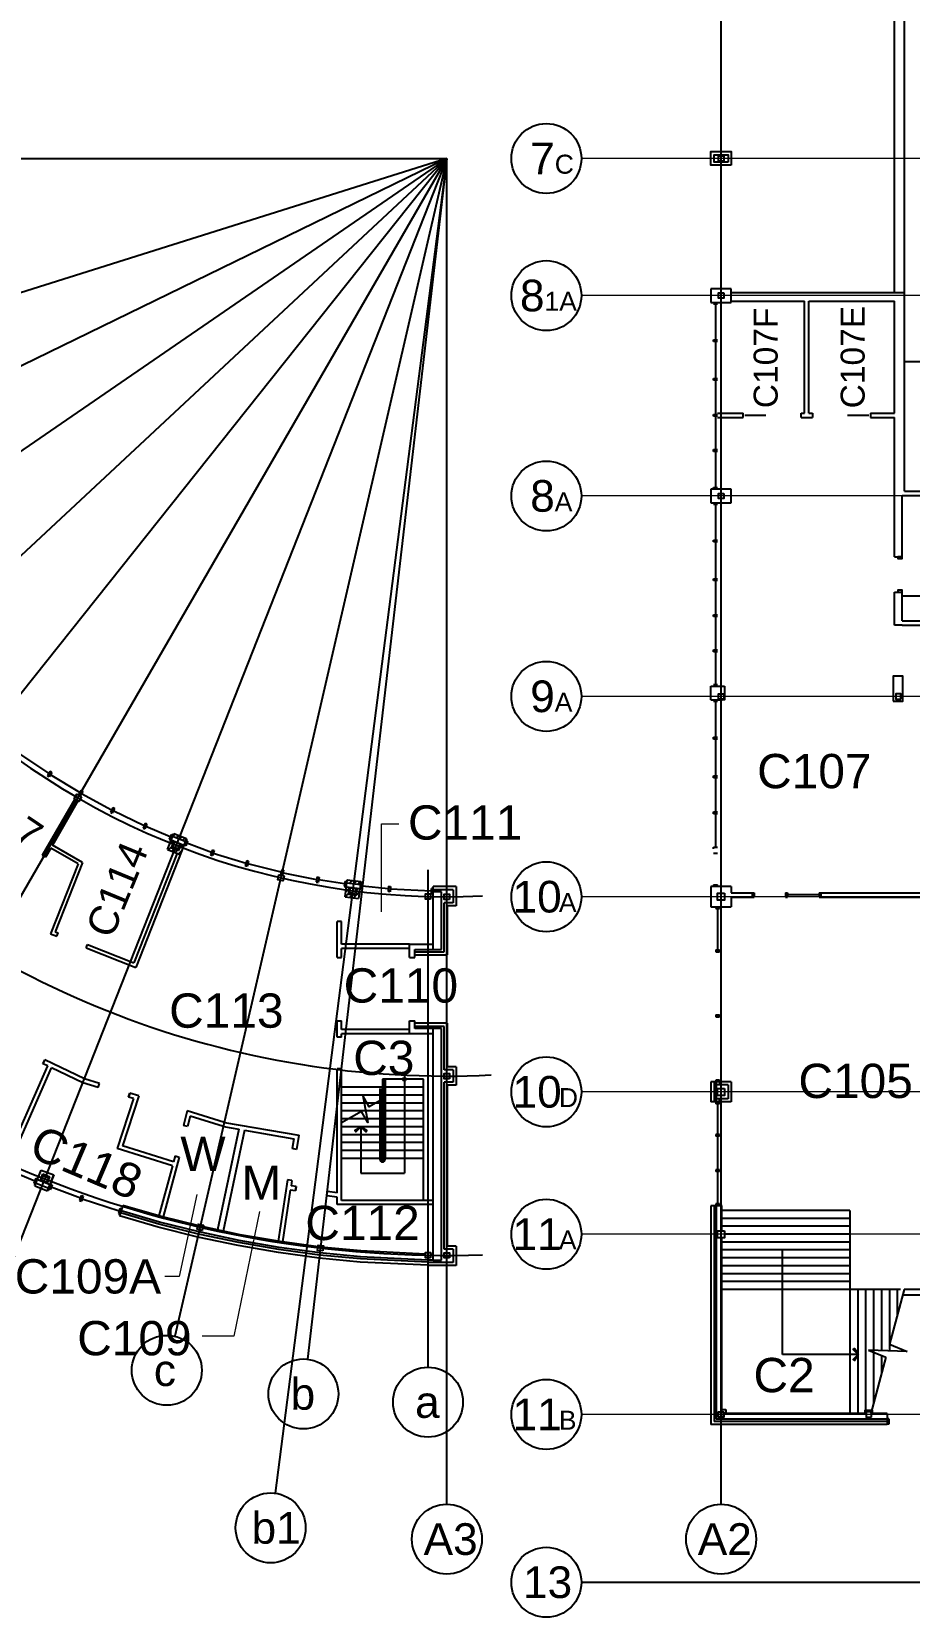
# Model space of a CAD drawing. Extents: x -222 to 8565, y -1562 to 5304.
# Drawn here: x 761 to 1760, y 1893 to 3697 of the extents above; entities that cross this region are included whole.
import ezdxf

# ---------------------------------------------------------------- set-up
doc = ezdxf.new("R2010")
doc.units = 0
doc.header["$LTSCALE"] = 15
doc.header["$MEASUREMENT"] = 0
doc.layers.get('0').update_dxf_attribs({"linetype": 'CONTINUOUS'})
for name, color, linetype in [('grid', 251, 'CONTINUOUS'), ('room number', 7, 'CONTINUOUS'), ('Text(E)', 7, 'CONTINUOUS')]:
    doc.layers.add(name, color=color, linetype=linetype)
doc.layers.add('STAIR', color=251, linetype='CONTINUOUS', lineweight=25)
doc.layers.add('WALLS', color=7, linetype='CONTINUOUS', lineweight=25)
doc.styles.get("Standard").update_dxf_attribs({"font": 'arial.ttf'})
doc.styles.add('style2', font='arial.ttf')

# ---------------------------------------------------------------- blocks, each defined once
blk = doc.blocks.new('*X3')
at = {"color": 0}
for p, q in [((1245.403103, 1298.436111), (1251.999957, 1305.032966)), ((1246.186415, 1304.522725), (1247.301342, 1305.637651)), ((1253.572071, 1301.301779), (1256.698573, 1304.428281)), ((1257.722494, 1300.148901), (1261.397189, 1303.823596)), ((1246.425781, 1294.155489), (1248.669878, 1296.399586)), ((1256.939182, 1294.062288), (1260.98927, 1298.112376))]:
    blk.add_line(p, q, dxfattribs=at)
blk = doc.blocks.new('*X4')
at = {"color": 0}
for p, q in [((1243.978107, 1286.404514), (1247.104609, 1289.531016)), ((1248.676723, 1285.799829), (1251.803225, 1288.926331)), ((1253.375339, 1285.195144), (1256.50184, 1288.321646)), ((1258.073954, 1284.590459), (1259.422645, 1285.939149))]:
    blk.add_line(p, q, dxfattribs=at)
blk = doc.blocks.new('*X5')
at = {"color": 0}
for p, q in [((1446.02375, 1244.498318), (1450.581177, 1249.055744)), ((1447.821311, 1251.599179), (1451.0863, 1254.864168)), ((1452.192217, 1250.666784), (1454.890921, 1253.365488)), ((1455.996837, 1249.168104), (1458.695542, 1251.866808)), ((1458.760879, 1246.628844), (1462.500162, 1250.368128)), ((1457.437613, 1240.002278), (1461.520745, 1244.08541))]:
    blk.add_line(p, q, dxfattribs=at)
blk = doc.blocks.new('*X6')
at = {"color": 0}
for p, q in [((1443.659905, 1236.831171), (1446.358609, 1239.529875)), ((1447.464526, 1235.332491), (1450.16323, 1238.031195)), ((1451.269146, 1233.833811), (1453.96785, 1236.532515)), ((1455.073767, 1232.335131), (1457.772471, 1235.033835))]:
    blk.add_line(p, q, dxfattribs=at)

msp = doc.modelspace()

# ---------------------------------------------------------------- linework, layer by layer
at = {"layer": 'grid'}
for p, q in [((1545.4, 2021.6), (1545.4, 5114.8)), ((-142, 3552.7), (1233.4, 3552.7)), ((1233.4, 3552.7), (-78.5, 3139.7)), ((1233.4, 3552.7), (-3, 2950.3)), ((1233.4, 3552.7), (99.6, 2774.2)), ((1233.4, 3552.7), (227.2, 2615.1)), ((1233.4, 3552.7), (376.8, 2476.7)), ((1233.4, 3552.7), (545.3, 2361.9)), ((1233.4, 3552.7), (728.9, 2273.2)), ((1233.4, 3552.7), (923.6, 2212.7)), ((1233.4, 3552.7), (1037.9, 2034.1)), ((1233.4, 3552.7), (1074.7, 2186.5)), ((1233.4, 2021.6), (1233.4, 3552.7)), ((1211.9, 2177.5), (1211.9, 2743.5)), ((1386.5, 1932.7), (7512.9, 1932.7))]:
    msp.add_line(p, q, dxfattribs=at)
at = {"layer": 'grid', "lineweight": 0}
for p, q in [((3706.9, 3552.7), (1386.5, 3552.7)), ((3706.9, 3396.7), (1386.5, 3396.7)), ((3706.9, 3168.7), (1386.5, 3168.7)), ((3706.9, 2940.7), (1386.5, 2940.7)), ((3706.9, 2712.7), (1386.5, 2712.7)), ((3706.9, 2490.7), (1386.5, 2490.7)), ((3706.9, 2328.7), (1386.5, 2328.7)), ((3706.9, 2123.7), (1386.5, 2123.7))]:
    msp.add_line(p, q, dxfattribs=at)
at = {"layer": 'grid'}
for centre in [(1346.6, 3552.7), (1346.6, 3396.7), (1346.6, 3168.7), (1346.6, 2940.7), (1346.6, 2712.7), (1346.6, 2490.7), (1346.6, 2328.7), (914.6, 2173.9), (1070.1, 2147), (1211.9, 2137.7), (1346.6, 2123.7), (1032.8, 1994.6), (1233.4, 1981.8), (1545.4, 1981.8), (1346.6, 1932.7)]:
    msp.add_circle(centre, 39.8, dxfattribs=at)
for radius, start, end in [(1044, 177.599, 272.766), (1248, 178.3863, 271.8614), (840, 177.599, 272.766)]:
    msp.add_arc((1233.4, 3552.7), radius, start, end, dxfattribs=at)
at = {"layer": 'room number', "lineweight": 0}
for points in [[(1159, 2695.6), (1159, 2795.8), (1178.7, 2795.8)], [(948.9, 2374.1), (928.7, 2280.6), (912.3, 2280.6)], [(1020, 2354.6), (990.8, 2212.6), (954.9, 2212.6)]]:
    msp.add_lwpolyline(points, dxfattribs=at)
at = {"layer": 'STAIR'}
for p, q in [((1185, 2509), (1185, 2398.2)), ((1161.6, 2496), (1113.4, 2496)), ((1157.1, 2494.5), (1157.1, 2414)), ((1158.6, 2494.5), (1158.6, 2414)), ((1160.1, 2505), (1160.1, 2415)), ((1206.9, 2505), (1160.1, 2505)), ((1161.6, 2505), (1161.6, 2414)), ((1163.1, 2505), (1163.1, 2414)), ((1206.9, 2496), (1163.1, 2496)), ((1206.9, 2367), (1206.9, 2505)), ((1157.1, 2487), (1113.4, 2487)), ((1157.1, 2478), (1113.4, 2478)), ((1161.6, 2487), (1158.6, 2487)), ((1161.6, 2478), (1158.6, 2478)), ((1206.9, 2487), (1163.1, 2487)), ((1206.9, 2478), (1163.1, 2478)), ((1157.1, 2469), (1113.4, 2469)), ((1157.1, 2460), (1113.4, 2460)), ((1161.6, 2469), (1158.6, 2469)), ((1161.6, 2460), (1158.6, 2460)), ((1206.9, 2469), (1163.1, 2469)), ((1206.9, 2460), (1163.1, 2460)), ((1157.1, 2451), (1113.4, 2451)), ((1157.1, 2442), (1113.4, 2442)), ((1135.4, 2451), (1135.4, 2398.2)), ((1161.6, 2451), (1158.6, 2451)), ((1161.6, 2442), (1158.6, 2442)), ((1206.9, 2451), (1163.1, 2451)), ((1206.9, 2442), (1163.1, 2442)), ((1157.1, 2433), (1113.4, 2433)), ((1157.1, 2424), (1113.4, 2424)), ((1161.6, 2433), (1158.6, 2433)), ((1161.6, 2424), (1158.6, 2424)), ((1206.9, 2433), (1163.1, 2433)), ((1206.9, 2424), (1163.1, 2424)), ((1157.1, 2415), (1113.4, 2415)), ((1161.6, 2415), (1158.6, 2415)), ((1206.9, 2415), (1163.1, 2415)), ((1135.4, 2398.2), (1185, 2398.2)), ((1691.9, 2346.8), (1545.9, 2346.8)), ((1691.9, 2355.8), (1546.5, 2355.8)), ((1691.9, 2355.8), (1691.9, 2124.8)), ((1691.9, 2337.8), (1545.9, 2337.8)), ((1691.9, 2328.8), (1550.9, 2328.8)), ((1691.9, 2319.8), (1546.5, 2319.8)), ((1691.9, 2310.8), (1546.5, 2310.8)), ((1615.4, 2192), (1615.4, 2310.4)), ((1691.9, 2301.8), (1546.5, 2301.8)), ((1691.9, 2292.8), (1546.5, 2292.8)), ((1691.9, 2283.8), (1546.5, 2283.8)), ((1691.9, 2274.8), (1546.5, 2274.8)), ((1749.4, 2265.8), (1546.5, 2265.8)), ((1700.9, 2265.8), (1700.9, 2124.8)), ((1709.9, 2265.8), (1709.9, 2128.2)), ((1718.9, 2265.8), (1718.9, 2136.3)), ((1727.9, 2265.8), (1727.9, 2196.4)), ((1736.9, 2265.8), (1736.9, 2196.1)), ((1753.6, 2265.8), (1737, 2203.7)), ((1745.9, 2265.8), (1745.9, 2237)), ((1737, 2203.7), (1757.3, 2195.4)), ((1701.4, 2192), (1615.4, 2192)), ((1757.3, 2195.4), (1713.1, 2196.9)), ((1713.1, 2196.9), (1733, 2188.7)), ((1733, 2188.7), (1715.9, 2124.8)), ((1727.9, 2190.8), (1727.9, 2169.9))]:
    msp.add_line(p, q, dxfattribs=at)
msp.add_lwpolyline([(1160.1, 2482.4), (1145, 2473.6), (1137.6, 2486.4), (1143.3, 2456), (1136.1, 2468.5), (1113.4, 2455.4)], dxfattribs=at)
for points in [[(1135.4, 2451), (1129.8, 2445.4), (1128.5, 2446.7)], [(1135.4, 2451), (1141.1, 2445.4), (1142.4, 2446.7)], [(1701.4, 2192), (1695.8, 2197.6), (1697.1, 2198.9)], [(1701.4, 2192), (1695.8, 2186.3), (1697.1, 2185)]]:
    msp.add_lwpolyline(points, close=True, dxfattribs=at)
msp.add_circle((1185, 2505), 1.77, dxfattribs=at)
for radius in [3, 1.5]:
    msp.add_arc((1160.1, 2414), radius, 180, 0, dxfattribs=at)
at = {"layer": 'Text(E)'}
msp.add_line((823, 2654.7), (824.4, 2658.4), dxfattribs=at)
at = {"layer": 'WALLS'}
for p, q in [((1742.8, 3400.2), (1742.8, 3774.5)), ((1754.1, 3174.2), (1754.1, 3773.9)), ((1556.9, 3404.5), (1533.9, 3404.5)), ((1533.9, 3404.5), (1533.9, 3389)), ((1556.9, 3389), (1556.9, 3404.5)), ((1556.9, 3400.2), (1754.1, 3400.2)), ((1533.9, 3389), (1556.9, 3389)), ((1536.9, 3389), (1541.4, 3389)), ((1541.4, 3387), (1536.9, 3387)), ((1541.4, 3387), (1536.9, 3387)), ((1539.2, 3387), (1539.2, 3346.5)), ((1556.9, 3390.2), (1640.4, 3390.2)), ((1640.4, 3263.1), (1640.4, 3390.2)), ((1645.4, 3263.1), (1645.4, 3390.2)), ((1645.4, 3390.2), (1742.8, 3390.2)), ((1742.8, 3263.1), (1742.8, 3390.2)), ((1536.9, 3344.5), (1536.9, 3346.5)), ((1536.9, 3346.5), (1541.4, 3346.5)), ((1536.9, 3346.5), (1541.4, 3346.5)), ((1541.4, 3344.5), (1536.9, 3344.5)), ((1541.4, 3344.5), (1536.9, 3344.5)), ((1539.2, 3344.5), (1539.2, 3302.5)), ((1916.6, 3321.2), (1754.1, 3321.2)), ((1536.9, 3300.5), (1536.9, 3302.5)), ((1536.9, 3302.5), (1541.4, 3302.5)), ((1541.4, 3300.5), (1536.9, 3300.5)), ((1539.2, 3300.5), (1539.2, 3261.5)), ((1536.9, 3259.5), (1536.9, 3261.5)), ((1536.9, 3261.5), (1541.4, 3261.5)), ((1541.4, 3259.5), (1536.9, 3259.5)), ((1539.2, 3259.5), (1539.2, 3221.5)), ((1541.4, 3263.1), (1570.4, 3263.1)), ((1541.4, 3258.1), (1570.4, 3258.1)), ((1570.4, 3258.1), (1570.4, 3263.1)), ((1572.4, 3260.6), (1596.4, 3260.6)), ((1636.4, 3258.1), (1636.4, 3263.1)), ((1636.4, 3263.1), (1640.4, 3263.1)), ((1636.4, 3258.1), (1649.4, 3258.1)), ((1645.4, 3263.1), (1649.4, 3263.1)), ((1649.4, 3263.1), (1649.4, 3258.1)), ((1689.4, 3260.6), (1713.4, 3260.6)), ((1715.4, 3263.1), (1715.4, 3258.1)), ((1715.4, 3263.1), (1742.8, 3263.1)), ((1715.4, 3258.1), (1742.8, 3258.1)), ((1742.8, 3099.4), (1742.8, 3258.1)), ((1536.9, 3221.5), (1541.4, 3221.5)), ((1536.9, 3219.5), (1536.9, 3221.5)), ((1541.4, 3219.5), (1536.9, 3219.5)), ((1539.2, 3219.5), (1539.2, 3178.5)), ((1556.9, 3176.5), (1533.9, 3176.5)), ((1533.9, 3176.5), (1533.9, 3161)), ((1536.9, 3178.5), (1541.4, 3178.5)), ((1536.9, 3176.5), (1536.9, 3178.5)), ((1556.9, 3161), (1556.9, 3176.5)), ((1533.9, 3161), (1556.9, 3161)), ((1541.4, 3159), (1536.9, 3159)), ((1539.2, 3159), (1539.2, 3118.5)), ((1751.4, 3169.2), (1880.4, 3169.2)), ((1751.4, 3099.4), (1751.4, 3169.2)), ((1754.1, 3174.2), (1880.4, 3174.2)), ((1536.9, 3116.5), (1536.9, 3118.5)), ((1536.9, 3118.5), (1541.4, 3118.5)), ((1541.4, 3116.5), (1536.9, 3116.5)), ((1539.2, 3116.5), (1539.2, 3074.5)), ((1742.8, 3099.4), (1751.4, 3099.4)), ((1536.9, 3072.5), (1536.9, 3074.5)), ((1536.9, 3074.5), (1541.4, 3074.5)), ((1541.4, 3072.5), (1536.9, 3072.5)), ((1539.2, 3072.5), (1539.2, 3033.5)), ((1742.8, 3059.4), (1751.4, 3059.4)), ((1742.8, 3021.7), (1742.8, 3059.4)), ((1751.4, 3026.7), (1751.4, 3059.4)), ((1812.4, 3054.7), (1751.4, 3054.7)), ((1536.9, 3031.5), (1536.9, 3033.5)), ((1536.9, 3033.5), (1541.4, 3033.5)), ((1541.4, 3031.5), (1536.9, 3031.5)), ((1539.2, 3031.5), (1539.2, 2993.5)), ((1751.4, 3021.7), (1742.8, 3021.7)), ((1751.4, 3026.7), (1812.4, 3026.7)), ((1751.4, 3021.7), (1812.4, 3021.7)), ((1536.9, 2993.5), (1541.4, 2993.5)), ((1536.9, 2991.5), (1536.9, 2993.5)), ((1541.4, 2991.5), (1536.9, 2991.5)), ((1539.2, 2991.5), (1539.2, 2954.2)), ((1533.9, 2952.2), (1549.4, 2952.2)), ((1533.9, 2936.7), (1533.9, 2952.2)), ((1536.9, 2954.2), (1541.4, 2954.2)), ((1533.9, 2936.7), (1546.5, 2936.7)), ((1541.4, 2934.7), (1536.9, 2934.7)), ((1539.2, 2934.7), (1539.2, 2894.2)), ((1536.9, 2892.2), (1536.9, 2894.2)), ((1536.9, 2894.2), (1541.4, 2894.2)), ((1541.4, 2892.2), (1536.9, 2892.2)), ((1539.2, 2892.2), (1539.2, 2850.2)), ((748.2, 2874.7), (780.4, 2852.8)), ((782, 2855.3), (778.8, 2850.3)), ((783.9, 2854.1), (780.7, 2849.1)), ((783.9, 2854.1), (782, 2855.3)), ((815.6, 2831.3), (782.3, 2851.6)), ((779.7, 2849.6), (778.8, 2850.3)), ((780.7, 2849.1), (779.7, 2849.6)), ((817.1, 2833.9), (814.1, 2828.7)), ((819, 2832.7), (816, 2827.5)), ((818, 2833.3), (817.1, 2833.9)), ((818, 2833.3), (819, 2832.7)), ((1536.9, 2848.2), (1536.9, 2850.2)), ((1536.9, 2850.2), (1541.4, 2850.2)), ((1541.4, 2848.2), (1536.9, 2848.2)), ((1539.2, 2848.2), (1539.2, 2809.2)), ((810, 2823.8), (773, 2759.6)), ((813.5, 2821.8), (784.5, 2771.5)), ((815, 2828.1), (814.1, 2828.7)), ((815, 2828.1), (816, 2827.5)), ((817.5, 2830.1), (851.8, 2811.5)), ((853.1, 2814.2), (850.4, 2808.8)), ((850.4, 2808.8), (851.4, 2808.3)), ((851.4, 2808.3), (852.4, 2807.8)), ((855.1, 2813.1), (852.4, 2807.8)), ((853.1, 2814.2), (855.1, 2813.1)), ((888.9, 2793.5), (853.8, 2810.5)), ((1536.9, 2807.2), (1536.9, 2809.2)), ((1536.9, 2809.2), (1541.4, 2809.2)), ((1541.4, 2807.2), (1536.9, 2807.2)), ((1539.2, 2807.2), (1539.2, 2769.2)), ((890.1, 2796.3), (887.6, 2790.8)), ((887.6, 2790.8), (889.7, 2789.9)), ((892.1, 2795.3), (889.7, 2789.9)), ((890.1, 2796.3), (891.1, 2795.8)), ((918.6, 2780.9), (890.9, 2792.6)), ((892.1, 2795.3), (891.1, 2795.8)), ((915.4, 2766.6), (922.6, 2784.7)), ((919.7, 2783.7), (917.4, 2778.1)), ((919.7, 2783.7), (921.8, 2782.7)), ((921.3, 2781.5), (935.7, 2775.8)), ((922.6, 2784.7), (937, 2779)), ((937, 2779), (929.8, 2760.9)), ((782.5, 2768), (776.5, 2757.6)), ((813.6, 2750), (782.5, 2768)), ((818.6, 2751.8), (784.5, 2771.5)), ((926.3, 2762.3), (877.2, 2637.6)), ((931.9, 2765.4), (879.5, 2632.4)), ((915.4, 2766.6), (929.8, 2760.9)), ((917.4, 2778.1), (919.6, 2777.1)), ((919.6, 2777.3), (934.1, 2771.6)), ((920, 2768.5), (922.9, 2776)), ((920, 2768.5), (927.9, 2765.4)), ((930.8, 2772.9), (927.9, 2765.4)), ((936.3, 2770.7), (934.1, 2771.6)), ((938.3, 2776.3), (936.2, 2777.2)), ((938.3, 2776.3), (936.3, 2770.7)), ((965.5, 2763.2), (937.3, 2773.5)), ((966.5, 2766), (964.5, 2760.4)), ((964.5, 2760.4), (966.7, 2759.7)), ((966.5, 2766), (968.6, 2765.3)), ((968.6, 2765.3), (966.7, 2759.7)), ((967.6, 2762.5), (1004.9, 2750.9)), ((1536.9, 2769.2), (1541.4, 2769.2)), ((1536.9, 2767.2), (1536.9, 2769.2)), ((1536.9, 2762.2), (1541.4, 2762.2)), ((776.5, 2757.6), (773, 2759.6)), ((813.6, 2750), (782.4, 2670.7)), ((818.6, 2751.8), (787.6, 2672.9)), ((1005.7, 2753.8), (1004, 2748.1)), ((1005.1, 2747.7), (1004, 2748.1)), ((1006.2, 2747.4), (1005.1, 2747.7)), ((1005.7, 2753.8), (1007.8, 2753.2)), ((1007.8, 2753.2), (1006.2, 2747.4)), ((1044.8, 2740.6), (1007, 2750.3)), ((1045.4, 2743.5), (1044.1, 2737.7)), ((1046.5, 2743.3), (1045.4, 2743.5)), ((1047.6, 2743), (1046.3, 2737.2)), ((1046.5, 2743.3), (1047.6, 2743)), ((1045.2, 2737.4), (1044.1, 2737.7)), ((1045.2, 2737.4), (1046.3, 2737.2)), ((1047, 2740.1), (1085.1, 2732.3)), ((1085.7, 2735.2), (1084.6, 2729.3)), ((1084.6, 2729.3), (1086.8, 2728.9)), ((1085.7, 2735.2), (1087.9, 2734.8)), ((1087.9, 2734.8), (1086.8, 2728.9)), ((1117, 2727.3), (1087.4, 2731.9)), ((1117.5, 2730.3), (1116.6, 2724.4)), ((1116.6, 2724.4), (1119, 2724)), ((1117.5, 2712.6), (1120, 2732)), ((1117.5, 2730.3), (1119.7, 2730)), ((1119.5, 2728.5), (1134.9, 2726.5)), ((1120, 2732), (1135.4, 2730)), ((1135.4, 2730), (1132.9, 2710.7)), ((1137.3, 2727.7), (1135.1, 2728)), ((1137.3, 2727.7), (1136.7, 2721.8)), ((1166.9, 2721.7), (1137, 2724.8)), ((1167.1, 2724.6), (1166.6, 2718.6)), ((1167.1, 2724.6), (1169.3, 2724.5)), ((1169.3, 2724.5), (1168.9, 2718.5)), ((1217.9, 2652.7), (1217.9, 2724.2)), ((1243.9, 2724.2), (1217.9, 2724.2)), ((1243.9, 2724.2), (1243.9, 2702.2)), ((1533.9, 2724.2), (1533.9, 2701.2)), ((1556.9, 2724.2), (1533.9, 2724.2)), ((1536.9, 2726.2), (1536.9, 2724.2)), ((1536.9, 2726.2), (1541.4, 2726.2)), ((1541.4, 2724.2), (1541.4, 2726.2)), ((1556.9, 2724.2), (1556.9, 2717.2)), ((1117.5, 2712.6), (1132.9, 2710.7)), ((1119, 2724.1), (1134.3, 2722.1)), ((1121.4, 2715.7), (1122.4, 2723.6)), ((1121.4, 2715.7), (1129.8, 2714.6)), ((1130.9, 2722.5), (1129.8, 2714.6)), ((1136.7, 2721.8), (1134.3, 2722)), ((1167.8, 2718.6), (1166.6, 2718.7)), ((1168.9, 2718.5), (1167.8, 2718.6)), ((1215.9, 2719.2), (1169.1, 2721.5)), ((1217.9, 2722.1), (1215.9, 2722.2)), ((1215.9, 2716.2), (1215.9, 2722.2)), ((1217.9, 2716.1), (1215.9, 2716.2)), ((1240.4, 2720.7), (1217.9, 2720.7)), ((1227.4, 2718.2), (1217.9, 2718.2)), ((1227.4, 2652.7), (1227.4, 2718.2)), ((1240.4, 2720.7), (1240.4, 2705.7)), ((1556.9, 2717.2), (1582.9, 2717.2)), ((1556.9, 2712.3), (1582.9, 2712.3)), ((1556.9, 2712.3), (1556.9, 2701.2)), ((1580.9, 2717.2), (1580.9, 2712.3)), ((1582.9, 2717.2), (1582.9, 2712.3)), ((1618.9, 2717.2), (1618.9, 2712.3)), ((1618.9, 2717.2), (1620.9, 2717.2)), ((1618.9, 2712.3), (1620.9, 2712.3)), ((1620.9, 2717.2), (1620.9, 2712.3)), ((1656.9, 2714.8), (1620.9, 2714.8)), ((1656.9, 2717.2), (1656.9, 2712.3)), ((1656.9, 2717.2), (1774.9, 2717.2)), ((1656.9, 2712.3), (1774.9, 2712.3)), ((1658.9, 2717.2), (1658.9, 2712.3)), ((1230.4, 2650.2), (1230.4, 2705.7)), ((1240.4, 2705.7), (1230.4, 2705.7)), ((1233.9, 2646.7), (1233.9, 2702.2)), ((1243.9, 2702.2), (1233.9, 2702.2)), ((1533.9, 2701.2), (1556.9, 2701.2)), ((1539.4, 2701.2), (1539.4, 2699.2)), ((1539.4, 2699.2), (1543.7, 2699.2)), ((1541.5, 2699.2), (1541.5, 2652.2)), ((1543.7, 2701.2), (1543.7, 2699.2)), ((782.4, 2670.7), (789.5, 2667.9)), ((787.6, 2672.9), (791, 2671.6)), ((789.5, 2667.9), (791, 2671.6)), ((1108.5, 2643.7), (1108.5, 2684.4)), ((1113.4, 2684.4), (1108.5, 2684.4)), ((1113.4, 2658.7), (1113.4, 2684.4)), ((823, 2654.7), (879.5, 2632.4)), ((824.4, 2658.4), (877.2, 2637.6)), ((1190.9, 2658.7), (1113.4, 2658.7)), ((1190.9, 2653.8), (1113.4, 2653.8)), ((1113.4, 2643.7), (1113.4, 2653.8)), ((1190.9, 2643.7), (1190.9, 2658.8)), ((1190.9, 2658.8), (1217.9, 2658.8)), ((1196.9, 2652.7), (1227.4, 2652.7)), ((1196.9, 2643.7), (1196.9, 2652.7)), ((1539.4, 2652.2), (1543.7, 2652.2)), ((1539.4, 2652.2), (1539.4, 2650.2)), ((1543.7, 2652.2), (1543.7, 2650.2)), ((1108.5, 2643.7), (1113.4, 2643.7)), ((1190.9, 2643.7), (1196.9, 2643.7)), ((1196.9, 2650.2), (1230.4, 2650.2)), ((1196.9, 2646.7), (1233.9, 2646.7)), ((1539.4, 2650.2), (1543.7, 2650.2)), ((1108.5, 2552.8), (1108.5, 2571.7)), ((1108.5, 2571.7), (1113.4, 2571.7)), ((1113.4, 2561.7), (1113.4, 2571.7)), ((1190.9, 2556.6), (1190.9, 2571.7)), ((1190.9, 2571.7), (1196.9, 2571.7)), ((1196.9, 2562.7), (1196.9, 2571.7)), ((1233.9, 2568.7), (1196.9, 2568.7)), ((1230.4, 2565.2), (1196.9, 2565.2)), ((1227.4, 2562.7), (1196.9, 2562.7)), ((1217.9, 2299.2), (1217.9, 2562.7)), ((1227.4, 2299.4), (1227.4, 2562.7)), ((1230.4, 2515.7), (1230.4, 2565.2)), ((1233.9, 2519.2), (1233.9, 2568.7)), ((1539.4, 2578.2), (1543.7, 2578.2)), ((1539.4, 2578.2), (1539.4, 2576.2)), ((1539.4, 2576.2), (1543.7, 2576.2)), ((1543.7, 2578.2), (1543.7, 2576.2)), ((1113.4, 2552.8), (1108.5, 2552.8)), ((1190.9, 2561.7), (1113.4, 2561.7)), ((1190.9, 2556.8), (1113.4, 2556.8)), ((1113.4, 2552.8), (1113.4, 2556.8)), ((1217.9, 2556.6), (1190.9, 2556.6)), ((773.7, 2522.8), (775.8, 2527.2)), ((775.8, 2527.2), (773.7, 2522.8)), ((820.9, 2505.5), (775.8, 2527.2)), ((729.7, 2407.3), (779.1, 2520.2)), ((734.2, 2405.4), (783.5, 2518.1)), ((779.1, 2520.2), (773.7, 2522.8)), ((819.1, 2500.9), (783.5, 2518.1)), ((1108.5, 2375.7), (1108.5, 2516.8)), ((1113.4, 2516.8), (1108.5, 2516.8)), ((1113.4, 2367), (1113.4, 2516.8)), ((1240.4, 2515.7), (1230.4, 2515.7)), ((1243.9, 2519.2), (1233.9, 2519.2)), ((1240.4, 2515.7), (1240.4, 2501.7)), ((1243.9, 2519.2), (1243.9, 2498.2)), ((836.7, 2495.5), (819.1, 2500.9)), ((838.2, 2500.1), (820.9, 2505.5)), ((836.7, 2495.5), (838.2, 2500.1)), ((1230.4, 2311.7), (1230.4, 2501.7)), ((1240.4, 2501.7), (1230.4, 2501.7)), ((1233.9, 2315.2), (1233.9, 2498.2)), ((1243.9, 2498.2), (1233.9, 2498.2)), ((1533.9, 2502.2), (1533.9, 2479.2)), ((1556.9, 2502.2), (1533.9, 2502.2)), ((1537.4, 2502.2), (1537.4, 2479.2)), ((1539.4, 2504.2), (1539.4, 2502.2)), ((1543.7, 2504.2), (1539.4, 2504.2)), ((1539.9, 2502.2), (1539.9, 2479.2)), ((1553.4, 2498.7), (1539.9, 2498.7)), ((1543.7, 2504.2), (1543.7, 2502.2)), ((1543.7, 2502.2), (1543.7, 2498.7)), ((1553.4, 2498.7), (1553.4, 2482.7)), ((1556.9, 2502.2), (1556.9, 2479.2)), ((876.8, 2483), (858, 2426.2)), ((883, 2486.2), (864.2, 2429.4)), ((871.1, 2484.8), (872.5, 2489.4)), ((872.5, 2489.4), (871.1, 2484.8)), ((876.8, 2483), (871.1, 2484.8)), ((883, 2486.2), (872.5, 2489.4)), ((1556.9, 2479.2), (1533.9, 2479.2)), ((1539.4, 2479.2), (1539.4, 2477.2)), ((1543.7, 2477.2), (1539.4, 2477.2)), ((1553.4, 2482.7), (1539.9, 2482.7)), ((1541.5, 2477.2), (1541.5, 2442.2)), ((1543.7, 2479.2), (1543.7, 2482.7)), ((1543.7, 2479.2), (1543.7, 2477.2)), ((938, 2469.1), (933.5, 2452.6)), ((980.2, 2456), (938, 2469.1)), ((941.4, 2463), (938.2, 2451.3)), ((979.1, 2451.3), (941.4, 2463)), ((980.2, 2456), (1064.8, 2441.4)), ((938.2, 2451.3), (933.5, 2452.6)), ((996.5, 2448.3), (972.2, 2333.7)), ((1003.1, 2447.1), (978.9, 2332.3)), ((979.1, 2451.3), (996.5, 2448.3)), ((1003.1, 2447.1), (1059.3, 2437.4)), ((1059.3, 2437.4), (1057.5, 2426.1)), ((1064.8, 2441.4), (1062.4, 2425.3)), ((1539.4, 2442.2), (1539.4, 2440.2)), ((1543.7, 2442.2), (1539.4, 2442.2)), ((1543.7, 2440.2), (1539.4, 2440.2)), ((1541.5, 2440.2), (1541.5, 2402.2)), ((1543.7, 2442.2), (1543.7, 2440.2)), ((921.1, 2406.6), (858, 2426.2)), ((922.4, 2411.3), (864.2, 2429.4)), ((924.1, 2417.8), (922.4, 2411.3)), ((924.1, 2417.8), (928.8, 2416.5)), ((1062.4, 2425.3), (1057.5, 2426.1)), ((731.8, 2403.2), (764.4, 2389.6)), ((764.6, 2383.7), (771.7, 2401.8)), ((771.7, 2401.8), (786.2, 2396.2)), ((921.1, 2406.6), (905.7, 2349.7)), ((928.8, 2416.5), (910.4, 2348.4)), ((1539.4, 2402.2), (1539.4, 2400.2)), ((1543.7, 2402.2), (1539.4, 2402.2)), ((1543.7, 2400.2), (1539.4, 2400.2)), ((1541.5, 2400.2), (1541.5, 2363.2)), ((1543.7, 2402.2), (1543.7, 2400.2)), ((765.6, 2392.4), (763.3, 2386.8)), ((763.3, 2386.8), (765.5, 2386)), ((764.6, 2383.7), (779, 2378)), ((765.6, 2392.4), (767.7, 2391.5)), ((765.9, 2387), (780.3, 2381.3)), ((767.5, 2391.1), (782, 2385.5)), ((770.8, 2389.9), (773.7, 2397.3)), ((773.7, 2397.3), (781.6, 2394.2)), ((778.7, 2386.7), (781.6, 2394.2)), ((779, 2378), (786.2, 2396.2)), ((786.2, 2396.2), (779, 2378)), ((784.2, 2385), (782.1, 2385.9)), ((784.2, 2385), (782.1, 2379.4)), ((816.3, 2369.9), (783.2, 2382.2)), ((1052.1, 2390.5), (1041.3, 2320.8)), ((1056.9, 2389.7), (1052.1, 2390.5)), ((1056.9, 2389.7), (1056, 2383.8)), ((1061.9, 2382.9), (1056, 2383.8)), ((1061.2, 2378.1), (1061.9, 2382.9)), ((1061.9, 2382.9), (1061.2, 2378.1)), ((782.1, 2379.4), (779.9, 2380.3)), ((817.3, 2372.7), (815.3, 2367.1)), ((815.3, 2367.1), (817.4, 2366.3)), ((817.3, 2372.7), (818.3, 2372.3)), ((819.4, 2372), (817.4, 2366.3)), ((819.4, 2372), (818.3, 2372.3)), ((818.4, 2369.1), (860.4, 2355.2)), ((1055.2, 2379), (1046.2, 2320)), ((1061.2, 2378.1), (1055.2, 2379)), ((1096.7, 2372.6), (1097.5, 2377.4)), ((1108.5, 2370.8), (1096.7, 2372.6)), ((1108.5, 2375.7), (1097.5, 2377.4)), ((1108.5, 2362.4), (1108.5, 2370.8)), ((1217.9, 2367), (1113.4, 2367)), ((861.3, 2358.1), (859.5, 2352.4)), ((859.5, 2352.4), (861.7, 2351.7)), ((864.7, 2361.6), (861, 2349.6)), ((904.8, 2336.8), (861, 2349.6)), ((863.4, 2357.4), (861.3, 2358.1)), ((905.7, 2340.2), (862, 2352.9)), ((906.3, 2342.6), (862.8, 2355.3)), ((908.1, 2349), (864.7, 2361.6)), ((952.9, 2337.8), (908.1, 2349)), ((1217.9, 2362.4), (1108.5, 2362.4)), ((1533.9, 2361.2), (1533.9, 2112.2)), ((1546.5, 2361.2), (1533.9, 2361.2)), ((1537.4, 2361.2), (1537.4, 2115.7)), ((1539.4, 2363.2), (1539.4, 2361.2)), ((1543.7, 2363.2), (1539.4, 2363.2)), ((1539.9, 2361.2), (1539.9, 2118.2)), ((1543.7, 2363.2), (1543.7, 2361.2)), ((1545.9, 2361.2), (1545.9, 2332.7)), ((950.1, 2325.5), (904.8, 2336.8)), ((950.9, 2328.9), (905.7, 2340.2)), ((951.4, 2331.3), (906.3, 2342.6)), ((996.5, 2319.3), (950.9, 2328.9)), ((996.9, 2321.7), (951.4, 2331.3)), ((998.2, 2328.2), (952.9, 2337.8)), ((1043.7, 2320.4), (998.2, 2328.2)), ((995.8, 2315.8), (950.1, 2325.5)), ((1041.8, 2307.9), (995.8, 2315.8)), ((1042.3, 2311.3), (996.5, 2319.3)), ((1042.7, 2313.8), (996.9, 2321.7)), ((1088.5, 2305.1), (1042.3, 2311.3)), ((1088.8, 2307.6), (1042.7, 2313.8)), ((1089.6, 2314.2), (1043.7, 2320.4)), ((1135.6, 2309.7), (1089.6, 2314.2)), ((1208.9, 2306.2), (1135.6, 2309.7)), ((1240.4, 2311.7), (1230.4, 2311.7)), ((1243.9, 2315.2), (1233.9, 2315.2)), ((1240.4, 2311.7), (1240.4, 2296.7)), ((1243.9, 2315.2), (1243.9, 2293.2)), ((1545.9, 2324.7), (1545.9, 2118.2)), ((1088.1, 2301.6), (1041.8, 2307.9)), ((1134.6, 2297.1), (1088.1, 2301.6)), ((1134.9, 2300.6), (1088.5, 2305.1)), ((1135.1, 2303.1), (1088.8, 2307.6)), ((1211.9, 2293.4), (1134.6, 2297.1)), ((1212.1, 2296.9), (1134.9, 2300.6)), ((1212.2, 2299.4), (1135.1, 2303.1)), ((1217.9, 2299.2), (1211.9, 2299.2)), ((1240.4, 2296.7), (1211.9, 2296.7)), ((1243.9, 2293.2), (1211.9, 2293.2)), ((1217.9, 2305.8), (1214.9, 2305.8)), ((1217.9, 2299.4), (1227.4, 2299.4)), ((1865.4, 2259.3), (1751.9, 2259.3)), ((1865.1, 2265.8), (1753.6, 2265.8)), ((1734.4, 2112.2), (1533.9, 2112.2)), ((1734.4, 2115.7), (1537.4, 2115.7)), ((1734.4, 2118.2), (1539.9, 2118.2)), ((1708.9, 2124.8), (1550.9, 2124.8)), ((1734.4, 2124.8), (1717.9, 2124.8)), ((1734.4, 2124.8), (1734.4, 2112.2)), ((1736.4, 2118.7), (1734.4, 2118.7)), ((1736.4, 2112.7), (1734.4, 2112.7)), ((1736.4, 2118.7), (1736.4, 2112.7))]:
    msp.add_line(p, q, dxfattribs=at)
for points in [[(1556.9, 3545), (1533.9, 3545), (1533.9, 3560.5), (1556.9, 3560.5)], [(1553.4, 3548.5), (1537.4, 3548.5), (1537.4, 3557), (1553.4, 3557)], [(1548.4, 3555.7), (1548.4, 3549.7), (1542.4, 3549.7), (1542.4, 3555.7)], [(1548.4, 3399.7), (1548.4, 3393.7), (1542.4, 3393.7), (1542.4, 3399.7)], [(1548.4, 3171.7), (1548.4, 3165.7), (1542.4, 3165.7), (1542.4, 3171.7)], [(1746.4, 3097.4), (1751.4, 3097.4), (1751.4, 3099.4), (1746.4, 3099.4)], [(1746.4, 3059.4), (1751.4, 3059.4), (1751.4, 3061.4), (1746.4, 3061.4)], [(1741.2, 2935.4), (1752.2, 2935.4), (1752.2, 2963.8), (1741.2, 2963.8)], [(1548.4, 2943.7), (1548.4, 2937.7), (1542.4, 2937.7), (1542.4, 2943.7)], [(1750.1, 2937.7), (1750.1, 2943.7), (1744.1, 2943.7), (1744.1, 2937.7)], [(817.5, 2826.4), (814.5, 2821.2), (809.3, 2824.2), (812.3, 2829.4)], [(929.4, 2772.9), (927.2, 2767.3), (921.7, 2769.5), (923.9, 2775.1)], [(1048.1, 2736.5), (1046.7, 2730.7), (1040.9, 2732), (1042.2, 2737.8)], [(1129.6, 2722.2), (1128.8, 2716.2), (1122.8, 2717), (1123.6, 2722.9)], [(1214.9, 2710), (1208.9, 2710), (1208.9, 2716), (1214.9, 2716)], [(1236.4, 2709.7), (1230.4, 2709.7), (1230.4, 2715.7), (1236.4, 2715.7)], [(1549.4, 2716.7), (1549.4, 2708.7), (1541.4, 2708.7), (1541.4, 2716.7)], [(1236.4, 2505.7), (1230.4, 2505.7), (1230.4, 2511.7), (1236.4, 2511.7)], [(1549.4, 2494.7), (1549.4, 2486.7), (1541.4, 2486.7), (1541.4, 2494.7)], [(779.9, 2393.3), (777.7, 2387.7), (772.1, 2389.9), (774.3, 2395.4)], [(956.3, 2339), (954.9, 2333.1), (949.1, 2334.5), (950.4, 2340.3)], [(1549.4, 2332.7), (1549.4, 2324.7), (1541.4, 2324.7), (1541.4, 2332.7)], [(1092.1, 2309.7), (1086.1, 2310.4), (1086.8, 2316.4), (1092.8, 2315.7)], [(1214.9, 2301.9), (1208.9, 2301.9), (1208.9, 2307.9), (1214.9, 2307.9)], [(1236.4, 2301.7), (1230.4, 2301.7), (1230.4, 2307.7), (1236.4, 2307.7)], [(1548.4, 2126.7), (1548.4, 2120.7), (1542.4, 2120.7), (1542.4, 2126.7)], [(1716.4, 2120.7), (1716.4, 2126.7), (1710.4, 2126.7), (1710.4, 2120.7)]]:
    msp.add_lwpolyline(points, close=True, dxfattribs=at)
for points in [[(1746.4, 3099.4), (1746.4, 3097.4), (1751.4, 3097.4), (1751.4, 3099.4), (1746.4, 3099.4)], [(1746.4, 3061.4), (1746.4, 3059.4), (1751.4, 3059.4), (1751.4, 3061.4), (1746.4, 3061.4)], [(1549.4, 2952.2), (1549.4, 2936.7), (1546.5, 2936.7)], [(1546.5, 2129.2), (1550.9, 2129.2)], [(1550.9, 2129.2), (1550.9, 2124.8)], [(1717.9, 2124.8), (1717.9, 2128.2), (1708.9, 2128.2), (1708.9, 2124.8)]]:
    msp.add_lwpolyline(points, dxfattribs=at)

# ---------------------------------------------------------------- block references
at = {"layer": 'WALLS', "rotation": 180}
for name in ['*X6', '*X5', '*X4', '*X3']:
    msp.add_blockref(name, (2379.2, 4016.4), dxfattribs=at)

# ---------------------------------------------------------------- texts
at = {"layer": 'grid', "style": 'style2'}
for s, height, p in [('7', 36, (1328.2, 3534.8)), ('C', 21.6, (1356.1, 3535.4)), ('8', 36, (1316.5, 3378.8)), ('1A', 21.6, (1344.4, 3379.4)), ('8', 36, (1328.2, 3150.8)), ('A', 21.6, (1356.1, 3151.4)), ('9', 36, (1328.2, 2922.8)), ('A', 21.6, (1356.1, 2923.4)), ('10', 36, (1308.1, 2694.8)), ('A', 21.6, (1360.8, 2695.4)), ('10', 36, (1308.1, 2472.8)), ('D', 21.6, (1360.8, 2473.4)), ('11', 36, (1308.1, 2310.8)), ('A', 21.6, (1360.8, 2311.4)), ('c', 36, (899.9, 2156)), ('b', 36, (1055.5, 2129.1)), ('a', 36, (1197.2, 2119.8)), ('11', 36, (1308.1, 2105.8)), ('B', 21.6, (1360.8, 2106.4)), ('b1', 36, (1011.1, 1976.7)), ('A3', 36, (1206.9, 1963.9)), ('A2', 36, (1518.9, 1963.9)), ('13', 36, (1320, 1914.8))]:
    msp.add_text(s, height=height, dxfattribs=at).set_placement(p)
at = {"layer": 'room number', "lineweight": 0}
for s, height, rotation, p in [('C107F', 27.3, 90, (1609.8, 3268.6)), ('C107E', 27.3, 90, (1708.8, 3268.4)), ('C117', 33.15, 326.0233, (666.7, 2826.2)), ('C114', 33.15, 67.6216, (852.1, 2663.6)), ('C118', 39, 336.9717, (755.7, 2418))]:
    msp.add_text(s, height=height, rotation=rotation, dxfattribs=at).set_placement(p)
for s, p in [('C107', (1586.4, 2836.2)), ('C111', (1189.1, 2777.7)), ('C110', (1115.9, 2592.3)), ('C113', (917.3, 2563.7)), ('C3', (1126.8, 2509.9)), ('C105', (1633.4, 2483.7)), ('W', (930.1, 2400.6)), ('M', (999.6, 2367.9)), ('C112', (1072.3, 2322.1)), ('C109A', (741.6, 2261.3)), ('C109', (812.7, 2191)), ('C2', (1582.3, 2149))]:
    msp.add_text(s, height=39, dxfattribs=at).set_placement(p)

doc.saveas('drawing.dxf')
